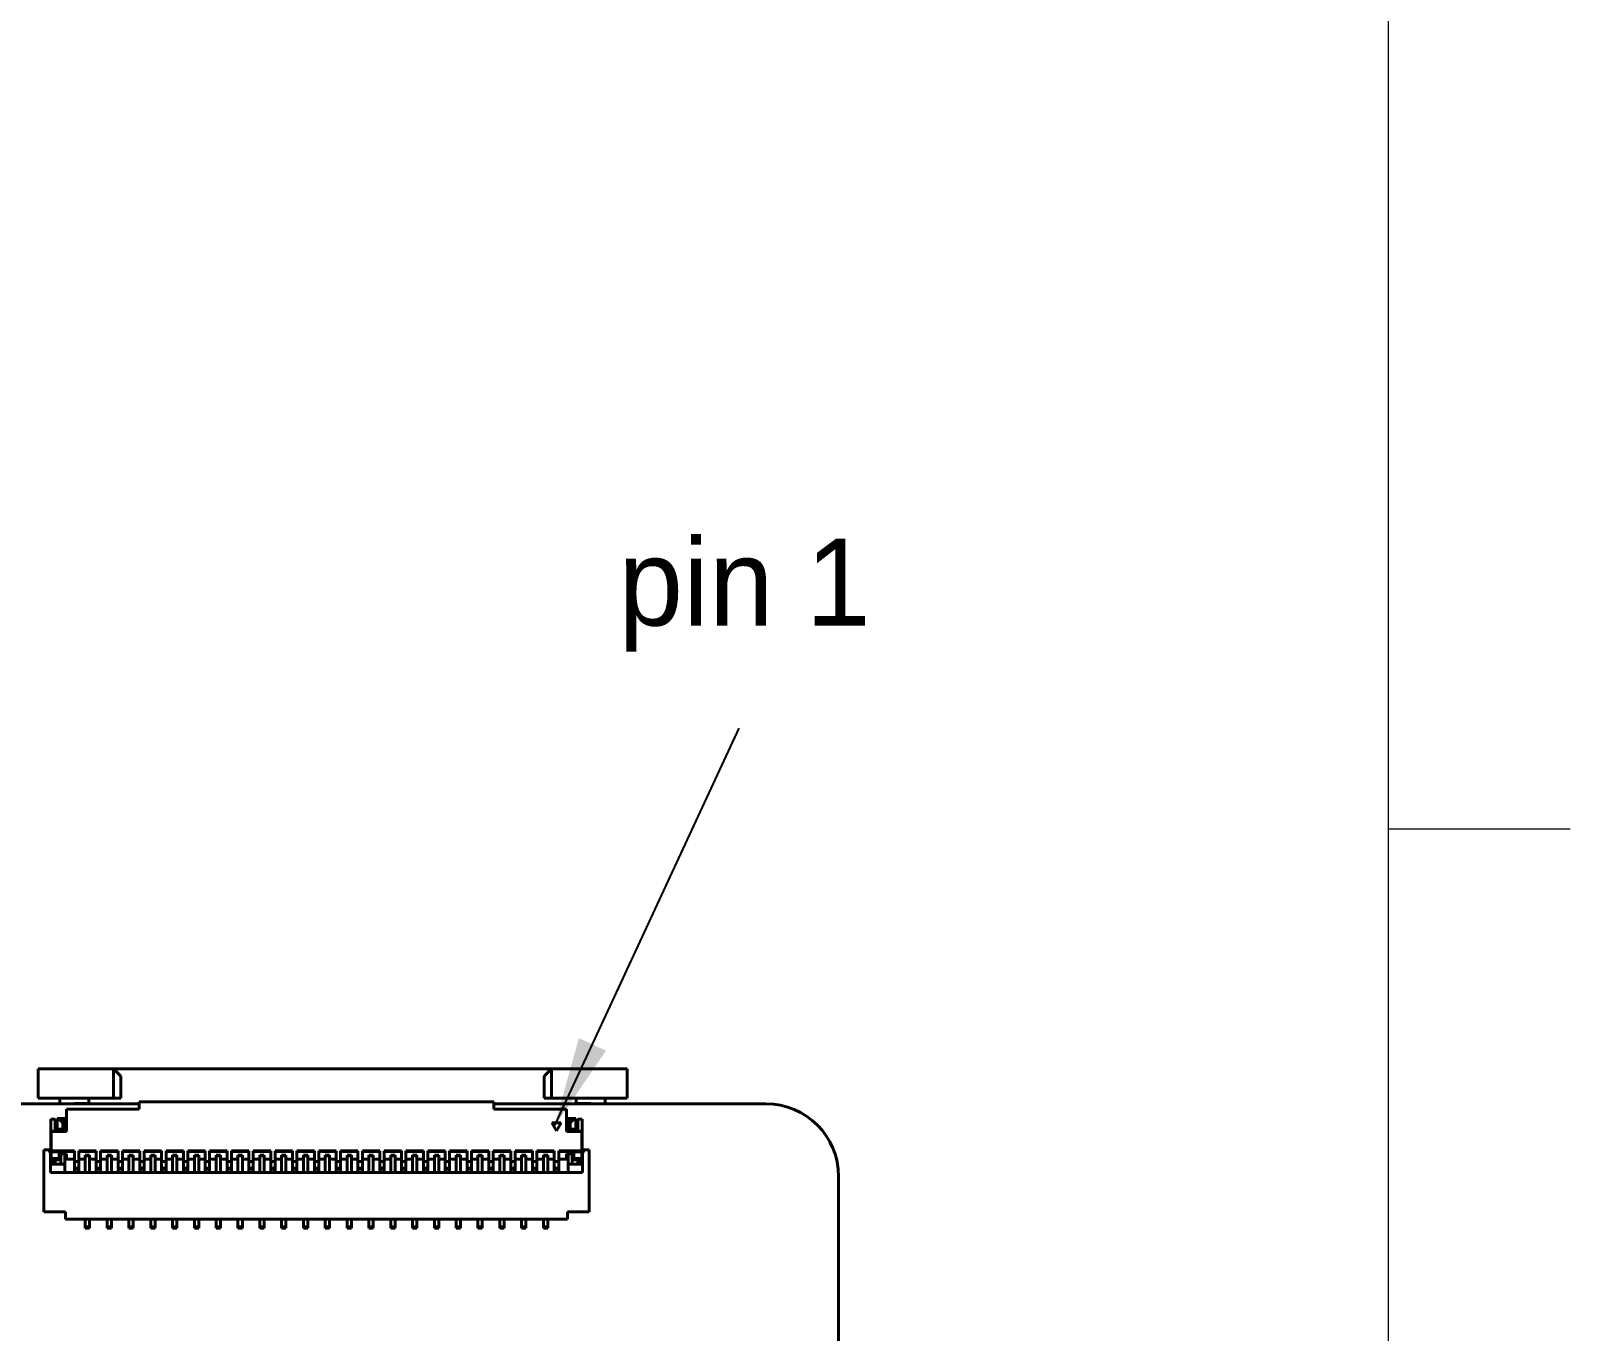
# Model space of a CAD drawing. Header units: millimetres. Extents: x 15 to 205, y 5 to 292.
# Drawn here: x 162.66 to 205, y 184.68 to 220.46 of the extents above; entities that cross this region are included whole.
import ezdxf

# ---------------------------------------------------------------- set-up
doc = ezdxf.new("R2010")
doc.units = ezdxf.units.MM
for name, color, linetype in [('Annotations', 7, 'Continuous'), ('Border', 7, 'Continuous'), ('Geometries', 7, 'Continuous')]:
    doc.layers.add(name, color=color, linetype=linetype)
doc.dimstyles.new('ISO-25', dxfattribs={"dimtxt": 2.5, "dimasz": 2.5, "dimexe": 1.25, "dimexo": 0.625, "dimtad": 1, "dimtxsty": 'Standard', "dimcen": 2.5, "dimadec": 0, "dimazin": 0, "dimtfac": 1, "dimtmove": 0, "dimatfit": 3, "dimfxl": 1, "dimarcsym": 0})

msp = doc.modelspace()

# ---------------------------------------------------------------- linework, layer by layer
at = {"layer": 'Border', "linetype": 'Continuous', "lineweight": 15}
for p, q in [((200, 10), (200, 287)), ((200, 198.5), (205, 198.5))]:
    msp.add_line(p, q, dxfattribs=at)
at = {"layer": 'Geometries', "linetype": 'Continuous', "lineweight": 40}
for p, q in [((162.86, 191.899), (162.86, 191.099)), ((162.86, 191.899), (164.935, 191.899)), ((164.935, 191.899), (176.985, 191.899)), ((164.935, 191.899), (165.135, 191.699)), ((164.935, 191.899), (164.935, 191.099)), ((176.985, 191.899), (176.785, 191.699)), ((176.985, 191.899), (179.06, 191.899)), ((176.985, 191.899), (176.985, 191.099)), ((179.06, 191.899), (179.06, 191.099)), ((165.135, 191.699), (165.135, 191.099)), ((176.785, 191.699), (176.785, 191.099)), ((162.86, 191.099), (163.46, 191.099)), ((163.46, 191.099), (164.26, 191.099)), ((163.46, 191.099), (163.46, 190.94)), ((164.26, 190.949), (163.86, 190.949)), ((163.86, 190.94), (163.86, 190.949)), ((164.26, 191.099), (164.26, 190.949)), ((164.26, 191.099), (164.935, 191.099)), ((165.135, 191.099), (164.935, 191.099)), ((165.645, 190.996), (165.645, 190.94)), ((175.395, 190.996), (165.645, 190.996)), ((175.395, 190.996), (175.395, 190.94)), ((176.985, 191.099), (176.785, 191.099)), ((176.985, 191.099), (177.66, 191.099)), ((177.66, 191.099), (178.46, 191.099)), ((177.66, 191.099), (177.66, 190.949)), ((177.66, 190.949), (178.06, 190.949)), ((178.06, 190.949), (178.06, 190.94)), ((178.46, 190.94), (178.46, 191.099)), ((178.46, 191.099), (179.06, 191.099)), ((158.895, 190.94), (163.46, 190.94)), ((163.424, 190.539), (163.385, 190.539)), ((163.385, 190.539), (163.385, 190.239)), ((163.545, 190.418), (163.424, 190.539)), ((163.424, 190.539), (163.495, 190.539)), ((163.46, 190.94), (163.86, 190.94)), ((163.495, 190.539), (163.645, 190.539)), ((163.595, 190.439), (163.495, 190.539)), ((165.645, 190.796), (163.645, 190.796)), ((163.645, 190.539), (163.645, 190.796)), ((163.645, 190.174), (163.645, 190.539)), ((163.86, 190.94), (165.645, 190.94)), ((165.645, 190.94), (165.645, 190.796)), ((175.395, 190.94), (175.395, 190.796)), ((175.395, 190.94), (178.06, 190.94)), ((177.395, 190.796), (175.395, 190.796)), ((177.395, 190.539), (177.395, 190.796)), ((177.395, 190.539), (177.545, 190.539)), ((177.395, 190.174), (177.395, 190.539)), ((177.545, 190.539), (177.445, 190.439)), ((177.616, 190.539), (177.495, 190.418)), ((177.545, 190.539), (177.616, 190.539)), ((177.655, 190.539), (177.616, 190.539)), ((177.655, 190.539), (177.655, 190.239)), ((178.06, 190.94), (178.46, 190.94)), ((178.46, 190.94), (182.88, 190.94)), ((163.33, 190.519), (163.21, 190.519)), ((163.21, 190.519), (163.21, 190.191)), ((163.21, 190.162), (163.21, 190.191)), ((163.21, 190.191), (163.33, 190.191)), ((163.21, 190.162), (163.21, 190.031)), ((163.21, 190.162), (163.22, 190.162)), ((163.22, 190.162), (163.22, 190.174)), ((163.33, 190.174), (163.22, 190.174)), ((163.22, 190.031), (163.22, 190.162)), ((163.33, 190.519), (163.33, 190.191)), ((163.33, 190.191), (163.33, 190.174)), ((163.385, 190.174), (163.33, 190.174)), ((163.385, 190.239), (163.385, 190.174)), ((163.385, 190.239), (163.545, 190.239)), ((163.595, 190.174), (163.385, 190.174)), ((163.545, 190.418), (163.595, 190.439)), ((163.545, 190.418), (163.545, 190.239)), ((163.595, 190.189), (163.545, 190.239)), ((163.595, 190.439), (163.595, 190.189)), ((163.595, 190.189), (163.595, 190.174)), ((163.645, 190.174), (163.595, 190.174)), ((176.995, 190.414), (177.12, 190.198)), ((177.245, 190.414), (176.995, 190.414)), ((177.12, 190.198), (177.245, 190.414)), ((177.445, 190.174), (177.395, 190.174)), ((177.445, 190.189), (177.445, 190.439)), ((177.445, 190.439), (177.495, 190.418)), ((177.495, 190.239), (177.445, 190.189)), ((177.445, 190.189), (177.445, 190.174)), ((177.655, 190.174), (177.445, 190.174)), ((177.495, 190.239), (177.495, 190.418)), ((177.495, 190.239), (177.655, 190.239)), ((177.655, 190.239), (177.655, 190.174)), ((177.71, 190.174), (177.655, 190.174)), ((177.83, 190.519), (177.71, 190.519)), ((177.71, 190.191), (177.71, 190.519)), ((177.71, 190.174), (177.71, 190.191)), ((177.71, 190.191), (177.83, 190.191)), ((177.82, 190.174), (177.71, 190.174)), ((177.82, 190.162), (177.82, 190.174)), ((177.82, 190.162), (177.83, 190.162)), ((177.82, 190.031), (177.82, 190.162)), ((177.83, 190.191), (177.83, 190.519)), ((177.83, 190.191), (177.83, 190.162)), ((177.83, 190.031), (177.83, 190.162)), ((163.21, 190.002), (163.21, 190.031)), ((163.22, 190.031), (163.21, 190.031)), ((163.22, 190.002), (163.21, 190.002)), ((163.21, 190.002), (163.21, 189.669)), ((163.22, 190.002), (163.22, 190.031)), ((163.22, 189.649), (163.22, 190.002)), ((177.83, 190.031), (177.82, 190.031)), ((177.82, 190.002), (177.82, 190.031)), ((177.82, 189.649), (177.82, 190.002)), ((177.83, 190.002), (177.82, 190.002)), ((177.83, 190.031), (177.83, 190.002)), ((177.83, 189.669), (177.83, 190.002)), ((163.02, 189.669), (163.155, 189.669)), ((163.02, 189.669), (163.02, 187.969)), ((163.155, 189.669), (163.21, 189.669)), ((163.205, 189.582), (163.155, 189.669)), ((163.205, 189.582), (163.21, 189.582)), ((163.205, 189.279), (163.205, 189.582)), ((163.205, 189.279), (163.21, 189.279)), ((163.205, 189.049), (163.205, 189.279)), ((163.21, 189.669), (163.21, 189.582)), ((163.21, 189.582), (163.21, 189.42)), ((163.21, 189.329), (163.21, 189.42)), ((163.21, 189.42), (163.22, 189.42)), ((163.21, 189.279), (163.21, 189.329)), ((163.21, 189.329), (163.33, 189.329)), ((163.21, 189.279), (163.33, 189.279)), ((163.22, 189.625), (163.22, 189.649)), ((163.86, 189.648), (163.22, 189.649)), ((163.22, 189.621), (163.22, 189.625)), ((163.22, 189.625), (163.86, 189.625)), ((163.22, 189.437), (163.22, 189.621)), ((163.22, 189.621), (163.445, 189.621)), ((163.22, 189.42), (163.22, 189.437)), ((163.22, 189.437), (163.445, 189.437)), ((163.22, 189.394), (163.22, 189.42)), ((163.22, 189.394), (163.33, 189.394)), ((163.33, 189.394), (163.335, 189.394)), ((163.33, 189.329), (163.33, 189.394)), ((163.33, 189.279), (163.33, 189.329)), ((163.33, 189.279), (163.335, 189.279)), ((163.335, 189.394), (163.445, 189.394)), ((163.335, 189.279), (163.335, 189.394)), ((163.335, 189.279), (163.485, 189.279)), ((163.445, 189.563), (163.445, 189.621)), ((163.445, 189.437), (163.445, 189.563)), ((163.445, 189.563), (163.485, 189.563)), ((163.445, 189.394), (163.445, 189.437)), ((163.485, 189.563), (163.485, 189.279)), ((163.485, 189.563), (163.595, 189.563)), ((163.485, 189.279), (163.595, 189.279)), ((163.595, 189.563), (163.595, 189.279)), ((163.595, 189.563), (163.645, 189.563)), ((163.595, 189.279), (163.595, 189.049)), ((163.645, 189.414), (163.645, 189.563)), ((163.86, 189.414), (163.645, 189.414)), ((163.86, 189.625), (163.86, 189.648)), ((163.86, 189.414), (163.86, 189.625)), ((163.86, 189.352), (163.86, 189.414)), ((163.86, 189.172), (163.86, 189.352)), ((163.98, 189.352), (163.86, 189.352)), ((163.98, 189.625), (163.98, 189.648)), ((164.46, 189.648), (163.98, 189.648)), ((163.98, 189.414), (163.98, 189.625)), ((163.98, 189.625), (164.46, 189.625)), ((164.16, 189.414), (163.98, 189.414)), ((163.98, 189.352), (163.98, 189.414)), ((163.98, 189.172), (163.98, 189.352)), ((164.16, 189.504), (164.16, 189.526)), ((164.28, 189.526), (164.16, 189.526)), ((164.28, 189.504), (164.16, 189.504)), ((164.16, 189.414), (164.16, 189.504)), ((164.16, 189.049), (164.16, 189.414)), ((164.28, 189.504), (164.28, 189.526)), ((164.28, 189.414), (164.28, 189.504)), ((164.28, 189.049), (164.28, 189.414)), ((164.46, 189.414), (164.28, 189.414)), ((164.46, 189.625), (164.46, 189.648)), ((164.46, 189.414), (164.46, 189.625)), ((164.46, 189.352), (164.46, 189.414)), ((164.46, 189.172), (164.46, 189.352)), ((164.58, 189.352), (164.46, 189.352)), ((164.58, 189.625), (164.58, 189.648)), ((165.06, 189.648), (164.58, 189.648)), ((164.58, 189.625), (165.06, 189.625)), ((164.58, 189.414), (164.58, 189.625)), ((164.76, 189.414), (164.58, 189.414)), ((164.58, 189.352), (164.58, 189.414)), ((164.58, 189.172), (164.58, 189.352)), ((164.76, 189.504), (164.76, 189.526)), ((164.88, 189.526), (164.76, 189.526)), ((164.76, 189.414), (164.76, 189.504)), ((164.88, 189.504), (164.76, 189.504)), ((164.76, 189.049), (164.76, 189.414)), ((164.88, 189.504), (164.88, 189.526)), ((164.88, 189.414), (164.88, 189.504)), ((164.88, 189.049), (164.88, 189.414)), ((165.06, 189.414), (164.88, 189.414)), ((165.06, 189.625), (165.06, 189.648)), ((165.06, 189.414), (165.06, 189.625)), ((165.06, 189.352), (165.06, 189.414)), ((165.18, 189.352), (165.06, 189.352)), ((165.06, 189.172), (165.06, 189.352)), ((165.18, 189.625), (165.18, 189.648)), ((165.66, 189.648), (165.18, 189.648)), ((165.18, 189.625), (165.66, 189.625)), ((165.18, 189.414), (165.18, 189.625)), ((165.36, 189.414), (165.18, 189.414)), ((165.18, 189.352), (165.18, 189.414)), ((165.18, 189.172), (165.18, 189.352)), ((165.36, 189.504), (165.36, 189.526)), ((165.48, 189.526), (165.36, 189.526)), ((165.36, 189.414), (165.36, 189.504)), ((165.48, 189.504), (165.36, 189.504)), ((165.36, 189.049), (165.36, 189.414)), ((165.48, 189.504), (165.48, 189.526)), ((165.48, 189.414), (165.48, 189.504)), ((165.48, 189.049), (165.48, 189.414)), ((165.66, 189.414), (165.48, 189.414)), ((165.66, 189.625), (165.66, 189.648)), ((165.66, 189.414), (165.66, 189.625)), ((165.66, 189.352), (165.66, 189.414)), ((165.66, 189.172), (165.66, 189.352)), ((165.78, 189.352), (165.66, 189.352)), ((165.78, 189.625), (165.78, 189.648)), ((166.26, 189.648), (165.78, 189.648)), ((165.78, 189.625), (166.26, 189.625)), ((165.78, 189.414), (165.78, 189.625)), ((165.96, 189.414), (165.78, 189.414)), ((165.78, 189.352), (165.78, 189.414)), ((165.78, 189.172), (165.78, 189.352)), ((165.96, 189.504), (165.96, 189.526)), ((166.08, 189.526), (165.96, 189.526)), ((166.08, 189.504), (165.96, 189.504)), ((165.96, 189.414), (165.96, 189.504)), ((165.96, 189.049), (165.96, 189.414)), ((166.08, 189.504), (166.08, 189.526)), ((166.08, 189.414), (166.08, 189.504)), ((166.08, 189.049), (166.08, 189.414)), ((166.26, 189.414), (166.08, 189.414)), ((166.26, 189.625), (166.26, 189.648)), ((166.26, 189.414), (166.26, 189.625)), ((166.26, 189.352), (166.26, 189.414)), ((166.26, 189.172), (166.26, 189.352)), ((166.38, 189.352), (166.26, 189.352)), ((166.38, 189.625), (166.38, 189.648)), ((166.86, 189.648), (166.38, 189.648)), ((166.38, 189.625), (166.86, 189.625)), ((166.38, 189.414), (166.38, 189.625)), ((166.56, 189.414), (166.38, 189.414)), ((166.38, 189.352), (166.38, 189.414)), ((166.38, 189.172), (166.38, 189.352)), ((166.68, 189.526), (166.56, 189.526)), ((166.56, 189.504), (166.56, 189.526)), ((166.56, 189.414), (166.56, 189.504)), ((166.68, 189.504), (166.56, 189.504)), ((166.56, 189.049), (166.56, 189.414)), ((166.68, 189.504), (166.68, 189.526)), ((166.68, 189.414), (166.68, 189.504)), ((166.68, 189.049), (166.68, 189.414)), ((166.86, 189.414), (166.68, 189.414)), ((166.86, 189.625), (166.86, 189.648)), ((166.86, 189.414), (166.86, 189.625)), ((166.86, 189.352), (166.86, 189.414)), ((166.98, 189.352), (166.86, 189.352)), ((166.86, 189.172), (166.86, 189.352)), ((166.98, 189.625), (166.98, 189.648)), ((167.46, 189.648), (166.98, 189.648)), ((166.98, 189.625), (167.46, 189.625)), ((166.98, 189.414), (166.98, 189.625)), ((167.16, 189.414), (166.98, 189.414)), ((166.98, 189.352), (166.98, 189.414)), ((166.98, 189.172), (166.98, 189.352)), ((167.16, 189.504), (167.16, 189.526)), ((167.28, 189.526), (167.16, 189.526)), ((167.16, 189.414), (167.16, 189.504)), ((167.28, 189.504), (167.16, 189.504)), ((167.16, 189.049), (167.16, 189.414)), ((167.28, 189.504), (167.28, 189.526)), ((167.28, 189.414), (167.28, 189.504)), ((167.28, 189.049), (167.28, 189.414)), ((167.46, 189.414), (167.28, 189.414)), ((167.46, 189.625), (167.46, 189.648)), ((167.46, 189.414), (167.46, 189.625)), ((167.46, 189.352), (167.46, 189.414)), ((167.58, 189.352), (167.46, 189.352)), ((167.46, 189.172), (167.46, 189.352)), ((167.58, 189.625), (167.58, 189.648)), ((168.06, 189.648), (167.58, 189.648)), ((167.58, 189.625), (168.06, 189.625)), ((167.58, 189.414), (167.58, 189.625)), ((167.76, 189.414), (167.58, 189.414)), ((167.58, 189.352), (167.58, 189.414)), ((167.58, 189.172), (167.58, 189.352)), ((167.76, 189.504), (167.76, 189.526)), ((167.88, 189.526), (167.76, 189.526)), ((167.76, 189.414), (167.76, 189.504)), ((167.88, 189.504), (167.76, 189.504)), ((167.76, 189.049), (167.76, 189.414)), ((167.88, 189.504), (167.88, 189.526)), ((167.88, 189.414), (167.88, 189.504)), ((167.88, 189.049), (167.88, 189.414)), ((168.06, 189.414), (167.88, 189.414)), ((168.06, 189.625), (168.06, 189.648)), ((168.06, 189.414), (168.06, 189.625)), ((168.06, 189.352), (168.06, 189.414)), ((168.06, 189.172), (168.06, 189.352)), ((168.18, 189.352), (168.06, 189.352)), ((168.18, 189.625), (168.18, 189.648)), ((168.66, 189.648), (168.18, 189.648)), ((168.18, 189.625), (168.66, 189.625)), ((168.18, 189.414), (168.18, 189.625)), ((168.36, 189.414), (168.18, 189.414)), ((168.18, 189.352), (168.18, 189.414)), ((168.18, 189.172), (168.18, 189.352)), ((168.48, 189.526), (168.36, 189.526)), ((168.36, 189.504), (168.36, 189.526)), ((168.36, 189.414), (168.36, 189.504)), ((168.48, 189.504), (168.36, 189.504)), ((168.36, 189.049), (168.36, 189.414)), ((168.48, 189.504), (168.48, 189.526)), ((168.48, 189.414), (168.48, 189.504)), ((168.48, 189.049), (168.48, 189.414)), ((168.66, 189.414), (168.48, 189.414)), ((168.66, 189.625), (168.66, 189.648)), ((168.66, 189.414), (168.66, 189.625)), ((168.66, 189.352), (168.66, 189.414)), ((168.66, 189.172), (168.66, 189.352)), ((168.78, 189.352), (168.66, 189.352)), ((169.26, 189.648), (168.78, 189.648)), ((168.78, 189.625), (168.78, 189.648)), ((168.78, 189.625), (169.26, 189.625)), ((168.78, 189.414), (168.78, 189.625)), ((168.96, 189.414), (168.78, 189.414)), ((168.78, 189.352), (168.78, 189.414)), ((168.78, 189.172), (168.78, 189.352)), ((168.96, 189.504), (168.96, 189.526)), ((169.08, 189.526), (168.96, 189.526)), ((169.08, 189.504), (168.96, 189.504)), ((168.96, 189.414), (168.96, 189.504)), ((168.96, 189.049), (168.96, 189.414)), ((169.08, 189.504), (169.08, 189.526)), ((169.08, 189.414), (169.08, 189.504)), ((169.26, 189.414), (169.08, 189.414)), ((169.08, 189.049), (169.08, 189.414)), ((169.26, 189.625), (169.26, 189.648)), ((169.26, 189.414), (169.26, 189.625)), ((169.26, 189.352), (169.26, 189.414)), ((169.38, 189.352), (169.26, 189.352)), ((169.26, 189.172), (169.26, 189.352)), ((169.38, 189.625), (169.38, 189.648)), ((169.86, 189.648), (169.38, 189.648)), ((169.38, 189.414), (169.38, 189.625)), ((169.38, 189.625), (169.86, 189.625)), ((169.56, 189.414), (169.38, 189.414)), ((169.38, 189.352), (169.38, 189.414)), ((169.38, 189.172), (169.38, 189.352)), ((169.56, 189.504), (169.56, 189.526)), ((169.68, 189.526), (169.56, 189.526)), ((169.56, 189.414), (169.56, 189.504)), ((169.68, 189.504), (169.56, 189.504)), ((169.56, 189.049), (169.56, 189.414)), ((169.68, 189.504), (169.68, 189.526)), ((169.68, 189.414), (169.68, 189.504)), ((169.86, 189.414), (169.68, 189.414)), ((169.68, 189.049), (169.68, 189.414)), ((169.86, 189.625), (169.86, 189.648)), ((169.86, 189.414), (169.86, 189.625)), ((169.86, 189.352), (169.86, 189.414)), ((169.98, 189.352), (169.86, 189.352)), ((169.86, 189.172), (169.86, 189.352)), ((169.98, 189.625), (169.98, 189.648)), ((170.46, 189.648), (169.98, 189.648)), ((169.98, 189.625), (170.46, 189.625)), ((169.98, 189.414), (169.98, 189.625)), ((170.16, 189.414), (169.98, 189.414)), ((169.98, 189.352), (169.98, 189.414)), ((169.98, 189.172), (169.98, 189.352)), ((170.16, 189.504), (170.16, 189.526)), ((170.28, 189.526), (170.16, 189.526)), ((170.16, 189.414), (170.16, 189.504)), ((170.28, 189.504), (170.16, 189.504)), ((170.16, 189.049), (170.16, 189.414)), ((170.28, 189.504), (170.28, 189.526)), ((170.28, 189.414), (170.28, 189.504)), ((170.28, 189.049), (170.28, 189.414)), ((170.46, 189.414), (170.28, 189.414)), ((170.46, 189.625), (170.46, 189.648)), ((170.46, 189.414), (170.46, 189.625)), ((170.46, 189.352), (170.46, 189.414)), ((170.46, 189.172), (170.46, 189.352)), ((170.58, 189.352), (170.46, 189.352)), ((170.58, 189.625), (170.58, 189.648)), ((171.06, 189.648), (170.58, 189.648)), ((170.58, 189.625), (171.06, 189.625)), ((170.58, 189.414), (170.58, 189.625)), ((170.76, 189.414), (170.58, 189.414)), ((170.58, 189.352), (170.58, 189.414)), ((170.58, 189.172), (170.58, 189.352)), ((170.76, 189.504), (170.76, 189.526)), ((170.88, 189.526), (170.76, 189.526)), ((170.88, 189.504), (170.76, 189.504)), ((170.76, 189.414), (170.76, 189.504)), ((170.76, 189.049), (170.76, 189.414)), ((170.88, 189.504), (170.88, 189.526)), ((170.88, 189.414), (170.88, 189.504)), ((170.88, 189.049), (170.88, 189.414)), ((171.06, 189.414), (170.88, 189.414)), ((171.06, 189.625), (171.06, 189.648)), ((171.06, 189.414), (171.06, 189.625)), ((171.06, 189.352), (171.06, 189.414)), ((171.06, 189.172), (171.06, 189.352)), ((171.18, 189.352), (171.06, 189.352)), ((171.18, 189.625), (171.18, 189.648)), ((171.66, 189.648), (171.18, 189.648)), ((171.18, 189.414), (171.18, 189.625)), ((171.18, 189.625), (171.66, 189.625)), ((171.36, 189.414), (171.18, 189.414)), ((171.18, 189.352), (171.18, 189.414)), ((171.18, 189.172), (171.18, 189.352)), ((171.36, 189.504), (171.36, 189.526)), ((171.48, 189.526), (171.36, 189.526)), ((171.36, 189.414), (171.36, 189.504)), ((171.48, 189.504), (171.36, 189.504)), ((171.36, 189.049), (171.36, 189.414)), ((171.48, 189.504), (171.48, 189.526)), ((171.48, 189.414), (171.48, 189.504)), ((171.48, 189.049), (171.48, 189.414)), ((171.66, 189.414), (171.48, 189.414)), ((171.66, 189.625), (171.66, 189.648)), ((171.66, 189.414), (171.66, 189.625)), ((171.66, 189.352), (171.66, 189.414)), ((171.66, 189.172), (171.66, 189.352)), ((171.78, 189.352), (171.66, 189.352)), ((171.78, 189.625), (171.78, 189.648)), ((172.26, 189.648), (171.78, 189.648)), ((171.78, 189.625), (172.26, 189.625)), ((171.78, 189.414), (171.78, 189.625)), ((171.96, 189.414), (171.78, 189.414)), ((171.78, 189.352), (171.78, 189.414)), ((171.78, 189.172), (171.78, 189.352)), ((171.96, 189.504), (171.96, 189.526)), ((172.08, 189.526), (171.96, 189.526)), ((171.96, 189.414), (171.96, 189.504)), ((172.08, 189.504), (171.96, 189.504)), ((171.96, 189.049), (171.96, 189.414)), ((172.08, 189.504), (172.08, 189.526)), ((172.08, 189.414), (172.08, 189.504)), ((172.08, 189.049), (172.08, 189.414)), ((172.26, 189.414), (172.08, 189.414)), ((172.26, 189.625), (172.26, 189.648)), ((172.26, 189.414), (172.26, 189.625)), ((172.26, 189.352), (172.26, 189.414)), ((172.38, 189.352), (172.26, 189.352)), ((172.26, 189.172), (172.26, 189.352)), ((172.38, 189.625), (172.38, 189.648)), ((172.86, 189.648), (172.38, 189.648)), ((172.38, 189.625), (172.86, 189.625)), ((172.38, 189.414), (172.38, 189.625)), ((172.56, 189.414), (172.38, 189.414)), ((172.38, 189.352), (172.38, 189.414)), ((172.38, 189.172), (172.38, 189.352)), ((172.56, 189.504), (172.56, 189.526)), ((172.68, 189.526), (172.56, 189.526)), ((172.68, 189.504), (172.56, 189.504)), ((172.56, 189.414), (172.56, 189.504)), ((172.56, 189.049), (172.56, 189.414)), ((172.68, 189.504), (172.68, 189.526)), ((172.68, 189.414), (172.68, 189.504)), ((172.68, 189.049), (172.68, 189.414)), ((172.86, 189.414), (172.68, 189.414)), ((172.86, 189.625), (172.86, 189.648)), ((172.86, 189.414), (172.86, 189.625)), ((172.86, 189.352), (172.86, 189.414)), ((172.86, 189.172), (172.86, 189.352)), ((172.98, 189.352), (172.86, 189.352)), ((172.98, 189.625), (172.98, 189.648)), ((173.46, 189.648), (172.98, 189.648)), ((172.98, 189.625), (173.46, 189.625)), ((172.98, 189.414), (172.98, 189.625)), ((173.16, 189.414), (172.98, 189.414)), ((172.98, 189.352), (172.98, 189.414)), ((172.98, 189.172), (172.98, 189.352)), ((173.16, 189.504), (173.16, 189.526)), ((173.28, 189.526), (173.16, 189.526)), ((173.16, 189.414), (173.16, 189.504)), ((173.28, 189.504), (173.16, 189.504)), ((173.16, 189.049), (173.16, 189.414)), ((173.28, 189.504), (173.28, 189.526)), ((173.28, 189.414), (173.28, 189.504)), ((173.28, 189.049), (173.28, 189.414)), ((173.46, 189.414), (173.28, 189.414)), ((173.46, 189.625), (173.46, 189.648)), ((173.46, 189.414), (173.46, 189.625)), ((173.46, 189.352), (173.46, 189.414)), ((173.46, 189.172), (173.46, 189.352)), ((173.58, 189.352), (173.46, 189.352)), ((173.58, 189.625), (173.58, 189.648)), ((174.06, 189.648), (173.58, 189.648)), ((173.58, 189.625), (174.06, 189.625)), ((173.58, 189.414), (173.58, 189.625)), ((173.76, 189.414), (173.58, 189.414)), ((173.58, 189.352), (173.58, 189.414)), ((173.58, 189.172), (173.58, 189.352)), ((173.76, 189.504), (173.76, 189.526)), ((173.88, 189.526), (173.76, 189.526)), ((173.76, 189.414), (173.76, 189.504)), ((173.88, 189.504), (173.76, 189.504)), ((173.76, 189.049), (173.76, 189.414)), ((173.88, 189.504), (173.88, 189.526)), ((173.88, 189.414), (173.88, 189.504)), ((174.06, 189.414), (173.88, 189.414)), ((173.88, 189.049), (173.88, 189.414)), ((174.06, 189.625), (174.06, 189.648)), ((174.06, 189.414), (174.06, 189.625)), ((174.06, 189.352), (174.06, 189.414)), ((174.18, 189.352), (174.06, 189.352)), ((174.06, 189.172), (174.06, 189.352)), ((174.18, 189.625), (174.18, 189.648)), ((174.66, 189.648), (174.18, 189.648)), ((174.18, 189.625), (174.66, 189.625)), ((174.18, 189.414), (174.18, 189.625)), ((174.36, 189.414), (174.18, 189.414)), ((174.18, 189.352), (174.18, 189.414)), ((174.18, 189.172), (174.18, 189.352)), ((174.36, 189.504), (174.36, 189.526)), ((174.48, 189.526), (174.36, 189.526)), ((174.48, 189.504), (174.36, 189.504)), ((174.36, 189.414), (174.36, 189.504)), ((174.36, 189.049), (174.36, 189.414)), ((174.48, 189.504), (174.48, 189.526)), ((174.48, 189.414), (174.48, 189.504)), ((174.66, 189.414), (174.48, 189.414)), ((174.48, 189.049), (174.48, 189.414)), ((174.66, 189.625), (174.66, 189.648)), ((174.66, 189.414), (174.66, 189.625)), ((174.66, 189.352), (174.66, 189.414)), ((174.66, 189.172), (174.66, 189.352)), ((174.78, 189.352), (174.66, 189.352)), ((174.78, 189.625), (174.78, 189.648)), ((175.26, 189.648), (174.78, 189.648)), ((174.78, 189.414), (174.78, 189.625)), ((174.78, 189.625), (175.26, 189.625)), ((174.96, 189.414), (174.78, 189.414)), ((174.78, 189.352), (174.78, 189.414)), ((174.78, 189.172), (174.78, 189.352)), ((174.96, 189.504), (174.96, 189.526)), ((175.08, 189.526), (174.96, 189.526)), ((174.96, 189.414), (174.96, 189.504)), ((175.08, 189.504), (174.96, 189.504)), ((174.96, 189.049), (174.96, 189.414)), ((175.08, 189.504), (175.08, 189.526)), ((175.08, 189.414), (175.08, 189.504)), ((175.08, 189.049), (175.08, 189.414)), ((175.26, 189.414), (175.08, 189.414)), ((175.26, 189.625), (175.26, 189.648)), ((175.26, 189.414), (175.26, 189.625)), ((175.26, 189.352), (175.26, 189.414)), ((175.26, 189.172), (175.26, 189.352)), ((175.38, 189.352), (175.26, 189.352)), ((175.38, 189.625), (175.38, 189.648)), ((175.86, 189.648), (175.38, 189.648)), ((175.38, 189.625), (175.86, 189.625)), ((175.38, 189.414), (175.38, 189.625)), ((175.56, 189.414), (175.38, 189.414)), ((175.38, 189.352), (175.38, 189.414)), ((175.38, 189.172), (175.38, 189.352)), ((175.56, 189.504), (175.56, 189.526)), ((175.68, 189.526), (175.56, 189.526)), ((175.56, 189.414), (175.56, 189.504)), ((175.68, 189.504), (175.56, 189.504)), ((175.56, 189.049), (175.56, 189.414)), ((175.68, 189.504), (175.68, 189.526)), ((175.68, 189.414), (175.68, 189.504)), ((175.68, 189.049), (175.68, 189.414)), ((175.86, 189.414), (175.68, 189.414)), ((175.86, 189.625), (175.86, 189.648)), ((175.86, 189.414), (175.86, 189.625)), ((175.86, 189.352), (175.86, 189.414)), ((175.86, 189.172), (175.86, 189.352)), ((175.98, 189.352), (175.86, 189.352)), ((176.46, 189.648), (175.98, 189.648)), ((175.98, 189.625), (175.98, 189.648)), ((175.98, 189.625), (176.46, 189.625)), ((175.98, 189.414), (175.98, 189.625)), ((176.16, 189.414), (175.98, 189.414)), ((175.98, 189.352), (175.98, 189.414)), ((175.98, 189.172), (175.98, 189.352)), ((176.28, 189.526), (176.16, 189.526)), ((176.16, 189.504), (176.16, 189.526)), ((176.28, 189.504), (176.16, 189.504)), ((176.16, 189.414), (176.16, 189.504)), ((176.16, 189.049), (176.16, 189.414)), ((176.28, 189.504), (176.28, 189.526)), ((176.28, 189.414), (176.28, 189.504)), ((176.46, 189.414), (176.28, 189.414)), ((176.28, 189.049), (176.28, 189.414)), ((176.46, 189.625), (176.46, 189.648)), ((176.46, 189.414), (176.46, 189.625)), ((176.46, 189.352), (176.46, 189.414)), ((176.46, 189.172), (176.46, 189.352)), ((176.58, 189.352), (176.46, 189.352)), ((176.58, 189.625), (176.58, 189.648)), ((177.06, 189.648), (176.58, 189.648)), ((176.58, 189.625), (177.06, 189.625)), ((176.58, 189.414), (176.58, 189.625)), ((176.76, 189.414), (176.58, 189.414)), ((176.58, 189.352), (176.58, 189.414)), ((176.58, 189.172), (176.58, 189.352)), ((176.76, 189.504), (176.76, 189.526)), ((176.88, 189.526), (176.76, 189.526)), ((176.88, 189.504), (176.76, 189.504)), ((176.76, 189.414), (176.76, 189.504)), ((176.76, 189.049), (176.76, 189.414)), ((176.88, 189.504), (176.88, 189.526)), ((176.88, 189.414), (176.88, 189.504)), ((176.88, 189.049), (176.88, 189.414)), ((177.06, 189.414), (176.88, 189.414)), ((177.06, 189.625), (177.06, 189.648)), ((177.06, 189.414), (177.06, 189.625)), ((177.06, 189.352), (177.06, 189.414)), ((177.06, 189.172), (177.06, 189.352)), ((177.18, 189.352), (177.06, 189.352)), ((177.82, 189.649), (177.18, 189.648)), ((177.18, 189.625), (177.18, 189.648)), ((177.18, 189.625), (177.82, 189.625)), ((177.18, 189.414), (177.18, 189.625)), ((177.395, 189.414), (177.18, 189.414)), ((177.18, 189.352), (177.18, 189.414)), ((177.18, 189.172), (177.18, 189.352)), ((177.445, 189.563), (177.395, 189.563)), ((177.395, 189.414), (177.395, 189.563)), ((177.445, 189.563), (177.445, 189.279)), ((177.555, 189.563), (177.445, 189.563)), ((177.445, 189.279), (177.445, 189.049)), ((177.445, 189.279), (177.555, 189.279)), ((177.555, 189.563), (177.555, 189.279)), ((177.595, 189.563), (177.555, 189.563)), ((177.555, 189.279), (177.705, 189.279)), ((177.595, 189.563), (177.595, 189.621)), ((177.82, 189.621), (177.595, 189.621)), ((177.595, 189.437), (177.595, 189.563)), ((177.595, 189.394), (177.595, 189.437)), ((177.82, 189.437), (177.595, 189.437)), ((177.705, 189.394), (177.595, 189.394)), ((177.705, 189.279), (177.705, 189.394)), ((177.71, 189.394), (177.705, 189.394)), ((177.705, 189.279), (177.71, 189.279)), ((177.71, 189.329), (177.71, 189.394)), ((177.82, 189.394), (177.71, 189.394)), ((177.83, 189.329), (177.71, 189.329)), ((177.71, 189.279), (177.71, 189.329)), ((177.71, 189.279), (177.83, 189.279)), ((177.82, 189.625), (177.82, 189.649)), ((177.82, 189.621), (177.82, 189.625)), ((177.82, 189.437), (177.82, 189.621)), ((177.82, 189.42), (177.82, 189.437)), ((177.82, 189.394), (177.82, 189.42)), ((177.83, 189.42), (177.82, 189.42)), ((177.83, 189.582), (177.83, 189.669)), ((177.83, 189.669), (177.885, 189.669)), ((177.83, 189.42), (177.83, 189.582)), ((177.83, 189.582), (177.835, 189.582)), ((177.83, 189.329), (177.83, 189.42)), ((177.83, 189.279), (177.83, 189.329)), ((177.83, 189.279), (177.835, 189.279)), ((177.885, 189.669), (177.835, 189.582)), ((177.835, 189.279), (177.835, 189.582)), ((177.835, 189.049), (177.835, 189.279)), ((178.02, 189.669), (177.885, 189.669)), ((178.02, 189.669), (178.02, 187.969)), ((163.595, 189.049), (163.205, 189.049)), ((163.86, 189.049), (163.595, 189.049)), ((163.86, 189.146), (163.86, 189.172)), ((163.98, 189.172), (163.86, 189.172)), ((163.86, 189.049), (163.86, 189.146)), ((163.98, 189.146), (163.86, 189.146)), ((163.98, 189.049), (163.86, 189.049)), ((163.98, 189.146), (163.98, 189.172)), ((163.98, 189.049), (163.98, 189.146)), ((164.16, 189.049), (163.98, 189.049)), ((164.28, 189.049), (164.16, 189.049)), ((164.46, 189.049), (164.28, 189.049)), ((164.46, 189.146), (164.46, 189.172)), ((164.58, 189.172), (164.46, 189.172)), ((164.46, 189.049), (164.46, 189.146)), ((164.58, 189.146), (164.46, 189.146)), ((164.58, 189.049), (164.46, 189.049)), ((164.58, 189.146), (164.58, 189.172)), ((164.58, 189.049), (164.58, 189.146)), ((164.76, 189.049), (164.58, 189.049)), ((164.88, 189.049), (164.76, 189.049)), ((165.06, 189.049), (164.88, 189.049)), ((165.06, 189.146), (165.06, 189.172)), ((165.18, 189.172), (165.06, 189.172)), ((165.06, 189.049), (165.06, 189.146)), ((165.18, 189.146), (165.06, 189.146)), ((165.18, 189.049), (165.06, 189.049)), ((165.18, 189.146), (165.18, 189.172)), ((165.18, 189.049), (165.18, 189.146)), ((165.36, 189.049), (165.18, 189.049)), ((165.48, 189.049), (165.36, 189.049)), ((165.66, 189.049), (165.48, 189.049)), ((165.66, 189.146), (165.66, 189.172)), ((165.78, 189.172), (165.66, 189.172)), ((165.66, 189.049), (165.66, 189.146)), ((165.78, 189.146), (165.66, 189.146)), ((165.78, 189.049), (165.66, 189.049)), ((165.78, 189.146), (165.78, 189.172)), ((165.78, 189.049), (165.78, 189.146)), ((165.96, 189.049), (165.78, 189.049)), ((166.08, 189.049), (165.96, 189.049)), ((166.26, 189.049), (166.08, 189.049)), ((166.26, 189.146), (166.26, 189.172)), ((166.38, 189.172), (166.26, 189.172)), ((166.26, 189.049), (166.26, 189.146)), ((166.38, 189.146), (166.26, 189.146)), ((166.38, 189.049), (166.26, 189.049)), ((166.38, 189.146), (166.38, 189.172)), ((166.38, 189.049), (166.38, 189.146)), ((166.56, 189.049), (166.38, 189.049)), ((166.68, 189.049), (166.56, 189.049)), ((166.86, 189.049), (166.68, 189.049)), ((166.98, 189.172), (166.86, 189.172)), ((166.86, 189.146), (166.86, 189.172)), ((166.98, 189.146), (166.86, 189.146)), ((166.86, 189.049), (166.86, 189.146)), ((166.98, 189.049), (166.86, 189.049)), ((166.98, 189.146), (166.98, 189.172)), ((166.98, 189.049), (166.98, 189.146)), ((167.16, 189.049), (166.98, 189.049)), ((167.28, 189.049), (167.16, 189.049)), ((167.46, 189.049), (167.28, 189.049)), ((167.46, 189.146), (167.46, 189.172)), ((167.58, 189.172), (167.46, 189.172)), ((167.58, 189.146), (167.46, 189.146)), ((167.46, 189.049), (167.46, 189.146)), ((167.58, 189.049), (167.46, 189.049)), ((167.58, 189.146), (167.58, 189.172)), ((167.58, 189.049), (167.58, 189.146)), ((167.76, 189.049), (167.58, 189.049)), ((167.88, 189.049), (167.76, 189.049)), ((168.06, 189.049), (167.88, 189.049)), ((168.06, 189.146), (168.06, 189.172)), ((168.18, 189.172), (168.06, 189.172)), ((168.06, 189.049), (168.06, 189.146)), ((168.18, 189.146), (168.06, 189.146)), ((168.18, 189.049), (168.06, 189.049)), ((168.18, 189.146), (168.18, 189.172)), ((168.18, 189.049), (168.18, 189.146)), ((168.36, 189.049), (168.18, 189.049)), ((168.48, 189.049), (168.36, 189.049)), ((168.66, 189.049), (168.48, 189.049)), ((168.66, 189.146), (168.66, 189.172)), ((168.78, 189.172), (168.66, 189.172)), ((168.66, 189.049), (168.66, 189.146)), ((168.78, 189.146), (168.66, 189.146)), ((168.78, 189.049), (168.66, 189.049)), ((168.78, 189.146), (168.78, 189.172)), ((168.78, 189.049), (168.78, 189.146)), ((168.96, 189.049), (168.78, 189.049)), ((169.08, 189.049), (168.96, 189.049)), ((169.26, 189.049), (169.08, 189.049)), ((169.26, 189.146), (169.26, 189.172)), ((169.38, 189.172), (169.26, 189.172)), ((169.26, 189.049), (169.26, 189.146)), ((169.38, 189.146), (169.26, 189.146)), ((169.38, 189.049), (169.26, 189.049)), ((169.38, 189.146), (169.38, 189.172)), ((169.38, 189.049), (169.38, 189.146)), ((169.56, 189.049), (169.38, 189.049)), ((169.68, 189.049), (169.56, 189.049)), ((169.86, 189.049), (169.68, 189.049)), ((169.86, 189.146), (169.86, 189.172)), ((169.98, 189.172), (169.86, 189.172)), ((169.86, 189.049), (169.86, 189.146)), ((169.98, 189.146), (169.86, 189.146)), ((169.98, 189.049), (169.86, 189.049)), ((169.98, 189.146), (169.98, 189.172)), ((169.98, 189.049), (169.98, 189.146)), ((170.16, 189.049), (169.98, 189.049)), ((170.28, 189.049), (170.16, 189.049)), ((170.46, 189.049), (170.28, 189.049)), ((170.46, 189.146), (170.46, 189.172)), ((170.58, 189.172), (170.46, 189.172)), ((170.46, 189.049), (170.46, 189.146)), ((170.58, 189.146), (170.46, 189.146)), ((170.58, 189.049), (170.46, 189.049)), ((170.58, 189.146), (170.58, 189.172)), ((170.58, 189.049), (170.58, 189.146)), ((170.76, 189.049), (170.58, 189.049)), ((170.88, 189.049), (170.76, 189.049)), ((171.06, 189.049), (170.88, 189.049)), ((171.06, 189.146), (171.06, 189.172)), ((171.18, 189.172), (171.06, 189.172)), ((171.06, 189.049), (171.06, 189.146)), ((171.18, 189.146), (171.06, 189.146)), ((171.18, 189.049), (171.06, 189.049)), ((171.18, 189.146), (171.18, 189.172)), ((171.18, 189.049), (171.18, 189.146)), ((171.36, 189.049), (171.18, 189.049)), ((171.48, 189.049), (171.36, 189.049)), ((171.66, 189.049), (171.48, 189.049)), ((171.66, 189.146), (171.66, 189.172)), ((171.78, 189.172), (171.66, 189.172)), ((171.66, 189.049), (171.66, 189.146)), ((171.78, 189.146), (171.66, 189.146)), ((171.78, 189.049), (171.66, 189.049)), ((171.78, 189.146), (171.78, 189.172)), ((171.78, 189.049), (171.78, 189.146)), ((171.96, 189.049), (171.78, 189.049)), ((172.08, 189.049), (171.96, 189.049)), ((172.26, 189.049), (172.08, 189.049)), ((172.26, 189.146), (172.26, 189.172)), ((172.38, 189.172), (172.26, 189.172)), ((172.26, 189.049), (172.26, 189.146)), ((172.38, 189.146), (172.26, 189.146)), ((172.38, 189.049), (172.26, 189.049)), ((172.38, 189.146), (172.38, 189.172)), ((172.38, 189.049), (172.38, 189.146)), ((172.56, 189.049), (172.38, 189.049)), ((172.68, 189.049), (172.56, 189.049)), ((172.86, 189.049), (172.68, 189.049)), ((172.86, 189.146), (172.86, 189.172)), ((172.98, 189.172), (172.86, 189.172)), ((172.86, 189.049), (172.86, 189.146)), ((172.98, 189.146), (172.86, 189.146)), ((172.98, 189.049), (172.86, 189.049)), ((172.98, 189.146), (172.98, 189.172)), ((172.98, 189.049), (172.98, 189.146)), ((173.16, 189.049), (172.98, 189.049)), ((173.28, 189.049), (173.16, 189.049)), ((173.46, 189.049), (173.28, 189.049)), ((173.46, 189.146), (173.46, 189.172)), ((173.58, 189.172), (173.46, 189.172)), ((173.46, 189.049), (173.46, 189.146)), ((173.58, 189.146), (173.46, 189.146)), ((173.58, 189.049), (173.46, 189.049)), ((173.58, 189.146), (173.58, 189.172)), ((173.58, 189.049), (173.58, 189.146)), ((173.76, 189.049), (173.58, 189.049)), ((173.88, 189.049), (173.76, 189.049)), ((174.06, 189.049), (173.88, 189.049)), ((174.06, 189.146), (174.06, 189.172)), ((174.18, 189.172), (174.06, 189.172)), ((174.06, 189.049), (174.06, 189.146)), ((174.18, 189.146), (174.06, 189.146)), ((174.18, 189.049), (174.06, 189.049)), ((174.18, 189.146), (174.18, 189.172)), ((174.18, 189.049), (174.18, 189.146)), ((174.36, 189.049), (174.18, 189.049)), ((174.48, 189.049), (174.36, 189.049)), ((174.66, 189.049), (174.48, 189.049)), ((174.66, 189.146), (174.66, 189.172)), ((174.78, 189.172), (174.66, 189.172)), ((174.78, 189.146), (174.66, 189.146)), ((174.66, 189.049), (174.66, 189.146)), ((174.78, 189.049), (174.66, 189.049)), ((174.78, 189.146), (174.78, 189.172)), ((174.78, 189.049), (174.78, 189.146)), ((174.96, 189.049), (174.78, 189.049)), ((175.08, 189.049), (174.96, 189.049)), ((175.26, 189.049), (175.08, 189.049)), ((175.26, 189.146), (175.26, 189.172)), ((175.38, 189.172), (175.26, 189.172)), ((175.38, 189.146), (175.26, 189.146)), ((175.26, 189.049), (175.26, 189.146)), ((175.38, 189.049), (175.26, 189.049)), ((175.38, 189.146), (175.38, 189.172)), ((175.38, 189.049), (175.38, 189.146)), ((175.56, 189.049), (175.38, 189.049)), ((175.68, 189.049), (175.56, 189.049)), ((175.86, 189.049), (175.68, 189.049)), ((175.86, 189.146), (175.86, 189.172)), ((175.98, 189.172), (175.86, 189.172)), ((175.86, 189.049), (175.86, 189.146)), ((175.98, 189.146), (175.86, 189.146)), ((175.98, 189.049), (175.86, 189.049)), ((175.98, 189.146), (175.98, 189.172)), ((175.98, 189.049), (175.98, 189.146)), ((176.16, 189.049), (175.98, 189.049)), ((176.28, 189.049), (176.16, 189.049)), ((176.46, 189.049), (176.28, 189.049)), ((176.46, 189.146), (176.46, 189.172)), ((176.58, 189.172), (176.46, 189.172)), ((176.58, 189.146), (176.46, 189.146)), ((176.46, 189.049), (176.46, 189.146)), ((176.58, 189.049), (176.46, 189.049)), ((176.58, 189.146), (176.58, 189.172)), ((176.58, 189.049), (176.58, 189.146)), ((176.76, 189.049), (176.58, 189.049)), ((176.88, 189.049), (176.76, 189.049)), ((177.06, 189.049), (176.88, 189.049)), ((177.06, 189.146), (177.06, 189.172)), ((177.18, 189.172), (177.06, 189.172)), ((177.06, 189.049), (177.06, 189.146)), ((177.18, 189.146), (177.06, 189.146)), ((177.18, 189.049), (177.06, 189.049)), ((177.18, 189.146), (177.18, 189.172)), ((177.18, 189.049), (177.18, 189.146)), ((177.445, 189.049), (177.18, 189.049)), ((177.835, 189.049), (177.445, 189.049)), ((184.88, 188.94), (184.88, 157.94)), ((163.02, 187.969), (163.62, 187.969)), ((163.62, 187.769), (163.62, 187.969)), ((163.62, 187.769), (164.16, 187.769)), ((164.16, 187.552), (164.16, 187.769)), ((164.16, 187.769), (164.28, 187.769)), ((164.28, 187.552), (164.28, 187.769)), ((164.28, 187.769), (164.76, 187.769)), ((164.76, 187.769), (164.88, 187.769)), ((164.76, 187.552), (164.76, 187.769)), ((164.88, 187.552), (164.88, 187.769)), ((164.88, 187.769), (165.36, 187.769)), ((165.36, 187.552), (165.36, 187.769)), ((165.36, 187.769), (165.48, 187.769)), ((165.48, 187.552), (165.48, 187.769)), ((165.48, 187.769), (165.96, 187.769)), ((165.96, 187.552), (165.96, 187.769)), ((165.96, 187.769), (166.08, 187.769)), ((166.08, 187.552), (166.08, 187.769)), ((166.08, 187.769), (166.56, 187.769)), ((166.56, 187.552), (166.56, 187.769)), ((166.56, 187.769), (166.68, 187.769)), ((166.68, 187.552), (166.68, 187.769)), ((166.68, 187.769), (167.16, 187.769)), ((167.16, 187.552), (167.16, 187.769)), ((167.16, 187.769), (167.28, 187.769)), ((167.28, 187.552), (167.28, 187.769)), ((167.28, 187.769), (167.76, 187.769)), ((167.76, 187.552), (167.76, 187.769)), ((167.76, 187.769), (167.88, 187.769)), ((167.88, 187.552), (167.88, 187.769)), ((167.88, 187.769), (168.36, 187.769)), ((168.36, 187.769), (168.48, 187.769)), ((168.36, 187.552), (168.36, 187.769)), ((168.48, 187.769), (168.96, 187.769)), ((168.48, 187.552), (168.48, 187.769)), ((168.96, 187.552), (168.96, 187.769)), ((168.96, 187.769), (169.08, 187.769)), ((169.08, 187.552), (169.08, 187.769)), ((169.08, 187.769), (169.56, 187.769)), ((169.56, 187.552), (169.56, 187.769)), ((169.56, 187.769), (169.68, 187.769)), ((169.68, 187.552), (169.68, 187.769)), ((169.68, 187.769), (170.16, 187.769)), ((170.16, 187.552), (170.16, 187.769)), ((170.16, 187.769), (170.28, 187.769)), ((170.28, 187.769), (170.76, 187.769)), ((170.28, 187.552), (170.28, 187.769)), ((170.76, 187.769), (170.88, 187.769)), ((170.76, 187.552), (170.76, 187.769)), ((170.88, 187.552), (170.88, 187.769)), ((170.88, 187.769), (171.36, 187.769)), ((171.36, 187.552), (171.36, 187.769)), ((171.36, 187.769), (171.48, 187.769)), ((171.48, 187.769), (171.96, 187.769)), ((171.48, 187.552), (171.48, 187.769)), ((171.96, 187.552), (171.96, 187.769)), ((171.96, 187.769), (172.08, 187.769)), ((172.08, 187.552), (172.08, 187.769)), ((172.08, 187.769), (172.56, 187.769)), ((172.56, 187.552), (172.56, 187.769)), ((172.56, 187.769), (172.68, 187.769)), ((172.68, 187.552), (172.68, 187.769)), ((172.68, 187.769), (173.16, 187.769)), ((173.16, 187.769), (173.28, 187.769)), ((173.16, 187.552), (173.16, 187.769)), ((173.28, 187.769), (173.76, 187.769)), ((173.28, 187.552), (173.28, 187.769)), ((173.76, 187.552), (173.76, 187.769)), ((173.76, 187.769), (173.88, 187.769)), ((173.88, 187.552), (173.88, 187.769)), ((173.88, 187.769), (174.36, 187.769)), ((174.36, 187.552), (174.36, 187.769)), ((174.36, 187.769), (174.48, 187.769)), ((174.48, 187.552), (174.48, 187.769)), ((174.48, 187.769), (174.96, 187.769)), ((174.96, 187.552), (174.96, 187.769)), ((174.96, 187.769), (175.08, 187.769)), ((175.08, 187.769), (175.56, 187.769)), ((175.08, 187.552), (175.08, 187.769)), ((175.56, 187.552), (175.56, 187.769)), ((175.56, 187.769), (175.68, 187.769)), ((175.68, 187.769), (176.16, 187.769)), ((175.68, 187.552), (175.68, 187.769)), ((176.16, 187.552), (176.16, 187.769)), ((176.16, 187.769), (176.28, 187.769)), ((176.28, 187.769), (176.76, 187.769)), ((176.28, 187.552), (176.28, 187.769)), ((176.76, 187.769), (176.88, 187.769)), ((176.76, 187.552), (176.76, 187.769)), ((176.88, 187.769), (177.42, 187.769)), ((176.88, 187.552), (176.88, 187.769)), ((178.02, 187.969), (177.42, 187.969)), ((177.42, 187.769), (177.42, 187.969)), ((164.16, 187.519), (164.16, 187.552)), ((164.28, 187.552), (164.16, 187.552)), ((164.28, 187.519), (164.16, 187.519)), ((164.28, 187.519), (164.28, 187.552)), ((164.76, 187.519), (164.76, 187.552)), ((164.88, 187.552), (164.76, 187.552)), ((164.88, 187.519), (164.76, 187.519)), ((164.88, 187.519), (164.88, 187.552)), ((165.36, 187.519), (165.36, 187.552)), ((165.48, 187.552), (165.36, 187.552)), ((165.48, 187.519), (165.36, 187.519)), ((165.48, 187.519), (165.48, 187.552)), ((165.96, 187.519), (165.96, 187.552)), ((166.08, 187.552), (165.96, 187.552)), ((166.08, 187.519), (165.96, 187.519)), ((166.08, 187.519), (166.08, 187.552)), ((166.56, 187.519), (166.56, 187.552)), ((166.68, 187.552), (166.56, 187.552)), ((166.68, 187.519), (166.56, 187.519)), ((166.68, 187.519), (166.68, 187.552)), ((167.16, 187.519), (167.16, 187.552)), ((167.28, 187.552), (167.16, 187.552)), ((167.28, 187.519), (167.16, 187.519)), ((167.28, 187.519), (167.28, 187.552)), ((167.76, 187.519), (167.76, 187.552)), ((167.88, 187.552), (167.76, 187.552)), ((167.88, 187.519), (167.76, 187.519)), ((167.88, 187.519), (167.88, 187.552)), ((168.36, 187.519), (168.36, 187.552)), ((168.48, 187.552), (168.36, 187.552)), ((168.48, 187.519), (168.36, 187.519)), ((168.48, 187.519), (168.48, 187.552)), ((169.08, 187.552), (168.96, 187.552)), ((168.96, 187.519), (168.96, 187.552)), ((169.08, 187.519), (168.96, 187.519)), ((169.08, 187.519), (169.08, 187.552)), ((169.56, 187.519), (169.56, 187.552)), ((169.68, 187.552), (169.56, 187.552)), ((169.68, 187.519), (169.56, 187.519)), ((169.68, 187.519), (169.68, 187.552)), ((170.16, 187.519), (170.16, 187.552)), ((170.28, 187.552), (170.16, 187.552)), ((170.28, 187.519), (170.16, 187.519)), ((170.28, 187.519), (170.28, 187.552)), ((170.76, 187.519), (170.76, 187.552)), ((170.88, 187.552), (170.76, 187.552)), ((170.88, 187.519), (170.76, 187.519)), ((170.88, 187.519), (170.88, 187.552)), ((171.48, 187.552), (171.36, 187.552)), ((171.36, 187.519), (171.36, 187.552)), ((171.48, 187.519), (171.36, 187.519)), ((171.48, 187.519), (171.48, 187.552)), ((171.96, 187.519), (171.96, 187.552)), ((172.08, 187.552), (171.96, 187.552)), ((172.08, 187.519), (171.96, 187.519)), ((172.08, 187.519), (172.08, 187.552)), ((172.56, 187.519), (172.56, 187.552)), ((172.68, 187.552), (172.56, 187.552)), ((172.68, 187.519), (172.56, 187.519)), ((172.68, 187.519), (172.68, 187.552)), ((173.16, 187.519), (173.16, 187.552)), ((173.28, 187.552), (173.16, 187.552)), ((173.28, 187.519), (173.16, 187.519)), ((173.28, 187.519), (173.28, 187.552)), ((173.76, 187.519), (173.76, 187.552)), ((173.88, 187.552), (173.76, 187.552)), ((173.88, 187.519), (173.76, 187.519)), ((173.88, 187.519), (173.88, 187.552)), ((174.36, 187.519), (174.36, 187.552)), ((174.48, 187.552), (174.36, 187.552)), ((174.48, 187.519), (174.36, 187.519)), ((174.48, 187.519), (174.48, 187.552)), ((174.96, 187.519), (174.96, 187.552)), ((175.08, 187.552), (174.96, 187.552)), ((175.08, 187.519), (174.96, 187.519)), ((175.08, 187.519), (175.08, 187.552)), ((175.68, 187.552), (175.56, 187.552)), ((175.56, 187.519), (175.56, 187.552)), ((175.68, 187.519), (175.56, 187.519)), ((175.68, 187.519), (175.68, 187.552)), ((176.28, 187.552), (176.16, 187.552)), ((176.16, 187.519), (176.16, 187.552)), ((176.28, 187.519), (176.16, 187.519)), ((176.28, 187.519), (176.28, 187.552)), ((176.76, 187.519), (176.76, 187.552)), ((176.88, 187.552), (176.76, 187.552)), ((176.88, 187.519), (176.76, 187.519)), ((176.88, 187.519), (176.88, 187.552))]:
    msp.add_line(p, q, dxfattribs=at)
msp.add_arc((182.88, 188.94), 2, 0, 90, dxfattribs=at)

# ---------------------------------------------------------------- texts
at = {"layer": 'Annotations', "linetype": 'Continuous', "lineweight": 15, "insert": (178.822, 204.93), "char_height": 1.79438, "width": 84.66672, "attachment_point": 4}
msp.add_mtext('{\\fSF-Mono-Regular-Extended.ttf|b0|i0|c0|p0;\\H1.333333x;pin 1}', dxfattribs=at)

# ---------------------------------------------------------------- leaders
at = {"layer": 'Annotations', "linetype": 'Continuous', "lineweight": 15}
msp.add_leader([(177.058, 190.306), (182.141, 201.275)], dimstyle='ISO-25', dxfattribs=at)

doc.saveas('drawing.dxf')
